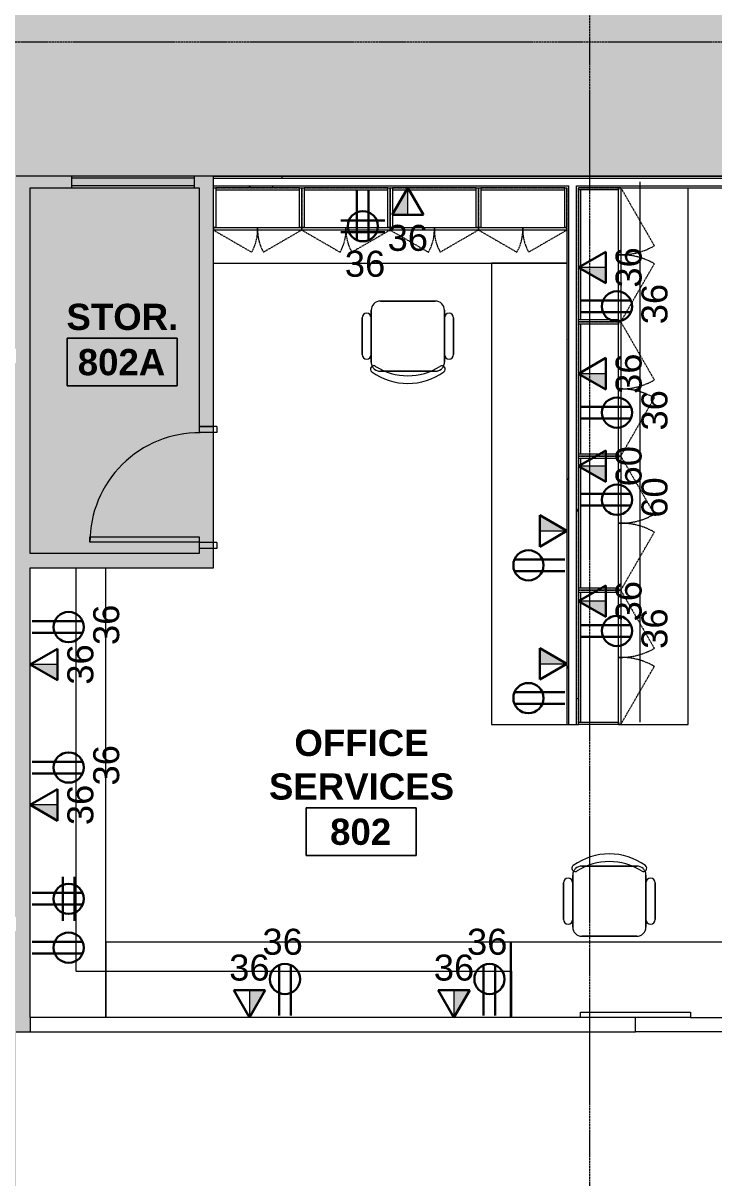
# Model space of a CAD drawing. Header units: inches. Extents: x -203 to 2070, y -968 to 768.
# Drawn here: x 769.1 to 995.4, y 22.6 to 400.8 of the extents above; entities that cross this region are included whole.
import ezdxf

# ---------------------------------------------------------------- set-up
doc = ezdxf.new("R2010")
doc.units = ezdxf.units.IN
doc.header["$MEASUREMENT"] = 0
for name, pattern in [('Dash_2_', [0.25, 0.125, -0.125]), ('Grid Line 1_2_', [0.875, 0.5, -0.125, 0.125, -0.125]), ('Hidden', [0.28125, 0.1875, -0.09375]), ('Hidden 1_8_', [0.1875, 0.125, -0.0625])]:
    doc.linetypes.add(name, pattern=pattern)
for name, color, linetype, lineweight in [('A-ANNO-NOTE', 131, 'Continuous', 13), ('A-AREA-IDEN', 2, 'Continuous', 9), ('A-DETL-GENF', 92, 'Continuous', 9), ('A-DETL-HDLN', 90, 'Hidden 1_8_', 9), ('A-DETL-THIN', 151, 'Continuous', 9), ('A-DOOR', 31, 'Continuous', 13), ('A-DOOR-FRAM', 31, 'Continuous', 20), ('A-WALL', 113, 'Continuous', 13), ('A-WALL-PATT', 111, 'Continuous', 13), ('I-FURN', 30, 'Continuous', 9), ('I-WALL', 2, 'Continuous', 13), ('Q-CASE', 31, 'Continuous', 13), ('Q-CASE-HDLN', 31, 'Dash_2_', 9), ('S-GRID', 1, 'Continuous', 9)]:
    doc.layers.add(name, color=color, linetype=linetype, lineweight=lineweight)
doc.styles.add('Swis721 Lt BT', font='swissl.ttf', dxfattribs={"height": 8.514638})
doc.styles.add('Swis721 Lt BT_B', font='', dxfattribs={"height": 8.583975})
doc.styles.get('Swis721 Lt BT_B').set_extended_font_data('Swis721 Lt BT', bold=True)
pattern_1 = [(0, (0, 0), (30.72, 7.68), [1.267, -21.773, 1.267, -21.773, -122.88]), (0, (0, 0), (30.72, 7.68), [-46.08, 1.267, -44.813, 1.267, -21.773, -53.76]), (0, (0, 0), (30.72, 7.68), [-115.2, 1.267, -14.093, 1.267, -37.133]), (120, (11.52, 3.84), (-22.011075, 22.7643), [1.267, -21.773, 1.267, -21.773, -122.88]), (120, (11.52, 3.84), (-22.011075, 22.7643), [-46.08, 1.267, -44.813, 1.267, -21.773, -53.76]), (120, (11.52, 3.84), (-22.011075, 22.7643), [-115.2, 1.267, -14.093, 1.267, -37.133]), (240, (15.36, 19.2), (-8.708925, -30.4443), [1.267, -21.773, 1.267, -21.773, -122.88]), (240, (15.36, 19.2), (-8.708925, -30.4443), [-46.08, 1.267, -44.813, 1.267, -21.773, -53.76]), (240, (15.36, 19.2), (-8.708925, -30.4443), [-115.2, 1.267, -14.093, 1.267, -37.133])]

# ---------------------------------------------------------------- blocks, each defined once
blk = doc.blocks.new('F-Chairs - Workstation-4937970-LEVEL 8 - POWER _ SIGNAL')
at = {"layer": 'I-FURN'}
for p, q in [((-9, 27), (9, 27)), ((9, 27), (-9, 27)), ((-9, 27), (9, 27)), ((-12, 7), (-12, 24)), ((-12, 24), (-12, 21.5)), ((-12, 21.5), (-12, 24)), ((12, 24), (12, 7)), ((12, 21.5), (12, 24)), ((12, 24), (12, 21.5)), ((-15, 9.5), (-15, 21.5)), ((-15, 21.5), (-15, 9.5)), ((-15, 9.5), (-15, 21.5)), ((-12, 9.5), (-12, 21.5)), ((-12, 21.5), (-12, 9.5)), ((-12, 21.5), (-12, 9.5)), ((-12, 9.5), (-12, 21.5)), ((12, 21.5), (12, 9.5)), ((12, 9.5), (12, 21.5)), ((12, 9.5), (12, 21.5)), ((12, 21.5), (12, 9.5)), ((15, 21.5), (15, 9.5)), ((15, 9.5), (15, 21.5)), ((15, 21.5), (15, 9.5)), ((-12, 9.5), (-12, 7)), ((-12, 7), (-12, 9.5)), ((12, 7), (12, 9.5)), ((12, 9.5), (12, 7)), ((-9, 4), (-7.33, 4)), ((-7.33, 4), (-9, 4)), ((7.44, 4), (-7.44, 4)), ((-7.33, 4), (7.33, 4)), ((7.33, 4), (-7.33, 4)), ((7.33, 4), (9, 4)), ((9, 4), (7.33, 4))]:
    blk.add_line(p, q, dxfattribs=at)
for centre, radius, start, end in [((-9, 24), 3, 90, 180), ((-9, 24), 3, 90, 180), ((-9, 24), 3, 90, 180), ((9, 24), 3, 360, 90), ((9, 24), 3, 360, 90), ((9, 24), 3, 0, 90), ((-13.5, 21.5), 1.5, 360, 180), ((-13.5, 21.5), 1.5, 360, 180), ((-13.5, 21.5), 1.5, 0, 180), ((13.5, 21.5), 1.5, 360, 180), ((13.5, 21.5), 1.5, 360, 180), ((13.5, 21.5), 1.5, 0, 180), ((-13.5, 9.5), 1.5, 180, 360), ((-13.5, 9.5), 1.5, 180, 360), ((-13.5, 9.5), 1.5, 180, 0), ((13.5, 9.5), 1.5, 180, 360), ((13.5, 9.5), 1.5, 180, 360), ((13.5, 9.5), 1.5, 180, 0), ((-11.17, 4.73), 1.08, 53.8255, 233.8255), ((-11.17, 4.73), 1.08, 53.8255, 233.8255), ((-11.17, 4.73), 1.08, 53.8255, 233.8255), ((-9, 7), 3, 180, 206.2836), ((-9, 7), 3, 180, 206.3953), ((-9, 7), 3, 180, 206.3953), ((0, 20), 20, 233.8255, 306.1745), ((0, 20), 20, 233.8255, 306.1745), ((0, 20), 20, 233.8255, 306.1745), ((-9, 7), 3, 206.3953, 225), ((-9, 7), 3, 206.3953, 225), ((-9, 7), 3, 225.9978, 270), ((-9, 7), 3, 225.9978, 255), ((0, 22.18), 19.64, 237.5758, 302.4242), ((0, 22.18), 19.64, 237.5758, 302.4242), ((0, 22.18), 19.64, 237.5758, 302.4242), ((-9, 7), 3, 255, 270), ((9, 7), 3, 270, 314.0022), ((9, 7), 3, 270, 285), ((9, 7), 3, 285, 314.0022), ((11.17, 4.73), 1.08, 306.1745, 126.1745), ((11.17, 4.73), 1.08, 306.1745, 126.1745), ((11.17, 4.73), 1.08, 306.1745, 126.1745), ((9, 7), 3, 315, 333.6047), ((9, 7), 3, 315, 333.6047), ((9, 7), 3, 333.7164, 360), ((9, 7), 3, 333.6047, 0), ((9, 7), 3, 333.6047, 0)]:
    blk.add_arc(centre, radius, start, end, dxfattribs=at)
blk = doc.blocks.new('Single Flush - SOLIDFLUSH_ALUM_No Lites-5618896-LEVEL 8 - POWER _ SIGNAL')
at = {"layer": 'A-DOOR', "lineweight": 20}
for p, q in [((16.15625, -2.3125), (17.90625, -2.3125)), ((16.15625, -38.125), (16.15625, -2.3125)), ((17.90625, -2.3125), (17.90625, -38.125)), ((17.90625, -38.125), (16.15625, -38.125))]:
    blk.add_line(p, q, dxfattribs=at)
at = {"layer": 'A-DOOR', "lineweight": 9}
blk.add_arc((17.90625, -2.3125), 35.8125, 179.5, 270, dxfattribs=at)
at = {"layer": 'A-DOOR-FRAM'}
for p, q in [((-20, 3.4375), (-20, -2.3125)), ((-20, 3.4375), (-18, 3.4375)), ((-18, 3.4375), (-18, -2.3125)), ((18.000004, 3.4375), (18.000004, -2.3125)), ((18.000004, 3.4375), (20.000004, 3.4375)), ((20.000004, 3.4375), (20.000004, -2.3125)), ((-20, -2.3125), (-18, -2.3125)), ((18.000004, -2.3125), (20.000004, -2.3125))]:
    blk.add_line(p, q, dxfattribs=at)
blk = doc.blocks.new('F-Chairs - Workstation-V36-LEVEL 8 - POWER _ SIGNAL')
at = {"layer": 'I-FURN'}
for p, q in [((-12, -7), (-12, -24)), ((-12, -7), (-12, -9.5)), ((-12, -9.5), (-12, -7)), ((-7.33, -4), (-9, -4)), ((-9, -4), (-7.33, -4)), ((7.44, -4), (-7.44, -4)), ((7.33, -4), (-7.33, -4)), ((-7.33, -4), (7.33, -4)), ((9, -4), (7.33, -4)), ((7.33, -4), (9, -4)), ((12, -24), (12, -7)), ((12, -9.5), (12, -7)), ((12, -7), (12, -9.5)), ((-15, -9.5), (-15, -21.5)), ((-15, -9.5), (-15, -21.5)), ((-15, -21.5), (-15, -9.5)), ((-12, -21.5), (-12, -9.5)), ((-12, -9.5), (-12, -21.5)), ((-12, -9.5), (-12, -21.5)), ((-12, -21.5), (-12, -9.5)), ((12, -9.5), (12, -21.5)), ((12, -21.5), (12, -9.5)), ((12, -21.5), (12, -9.5)), ((12, -9.5), (12, -21.5)), ((15, -21.5), (15, -9.5)), ((15, -21.5), (15, -9.5)), ((15, -9.5), (15, -21.5)), ((-12, -21.5), (-12, -24)), ((-12, -24), (-12, -21.5)), ((12, -24), (12, -21.5)), ((12, -21.5), (12, -24)), ((-9, -27), (9, -27)), ((-9, -27), (9, -27)), ((9, -27), (-9, -27))]:
    blk.add_line(p, q, dxfattribs=at)
for centre, radius, start, end in [((0, -20), 20, 53.8255, 126.1745), ((0, -20), 20, 53.8255, 126.1745), ((0, -20), 20, 53.8255, 126.1745), ((0, -22.18), 19.64, 57.5758, 122.4242), ((0, -22.18), 19.64, 57.5758, 122.4242), ((0, -22.18), 19.64, 57.5758, 122.4242), ((-11.17, -4.73), 1.08, 126.1745, 306.1745), ((-11.17, -4.73), 1.08, 126.1745, 306.1745), ((-11.17, -4.73), 1.08, 126.1745, 306.1745), ((-9, -7), 3, 153.7164, 180), ((-9, -7), 3, 153.6047, 180), ((-9, -7), 3, 153.6047, 180), ((-9, -7), 3, 135, 153.6047), ((-9, -7), 3, 135, 153.6047), ((-9, -7), 3, 90, 134.0022), ((-9, -7), 3, 90, 134.0022), ((9, -7), 3, 45.9978, 90), ((9, -7), 3, 45.9978, 90), ((11.17, -4.73), 1.08, 233.8255, 53.8255), ((11.17, -4.73), 1.08, 233.8255, 53.8255), ((11.17, -4.73), 1.08, 233.8255, 53.8255), ((9, -7), 3, 26.3953, 45), ((9, -7), 3, 26.3953, 45), ((9, -7), 3, 0, 26.2836), ((9, -7), 3, 360, 26.3953), ((9, -7), 3, 360, 26.3953), ((-13.5, -9.5), 1.5, 0, 180), ((-13.5, -9.5), 1.5, 360, 180), ((-13.5, -9.5), 1.5, 0, 180), ((13.5, -9.5), 1.5, 0, 180), ((13.5, -9.5), 1.5, 360, 180), ((13.5, -9.5), 1.5, 0, 180), ((-13.5, -21.5), 1.5, 180, 0), ((-13.5, -21.5), 1.5, 180, 360), ((-13.5, -21.5), 1.5, 180, 0), ((13.5, -21.5), 1.5, 180, 0), ((13.5, -21.5), 1.5, 180, 360), ((13.5, -21.5), 1.5, 180, 0), ((-9, -24), 3, 180, 270), ((-9, -24), 3, 180, 270), ((-9, -24), 3, 180, 270), ((9, -24), 3, 270, 0), ((9, -24), 3, 270, 360), ((9, -24), 3, 270, 0)]:
    blk.add_arc(centre, radius, start, end, dxfattribs=at)
blk = doc.blocks.new('CW Benchtop_Casework - 30_h x24_75_d-5517126-LEVEL 8 - POWER _ SIGNAL')
at = {"layer": 'Q-CASE', "lineweight": 9}
for p, q in [((151.07, 24.75), (0, 24.75)), ((0, 24.75), (0, 0)), ((151.07, 0), (151.07, 24.75))]:
    blk.add_line(p, q, dxfattribs=at)
blk = doc.blocks.new('CW Benchtop - 35_75_d x1_25_ x30_h-5262338-LEVEL 8 - POWER _ SIGNAL')
at = {"layer": 'Q-CASE', "lineweight": 9}
blk.add_line((0, -24.75), (115.81, -24.75), dxfattribs=at)
blk.add_line((0, -24.75), (115.81, -24.75), dxfattribs=at)
blk = doc.blocks.new('CW Benchtop - 36_d x1_25_ x30_h-5263238-LEVEL 8 - POWER _ SIGNAL')
at = {"layer": 'Q-CASE', "lineweight": 9}
for p, q in [((0, -13.875), (0, -36)), ((0, -13.875), (0, -36)), ((0, -36), (175.8125, -36)), ((0, -36), (175.8125, -36))]:
    blk.add_line(p, q, dxfattribs=at)
blk = doc.blocks.new('CW Cupbd Ohead - 23_5_h x 13 7_8_d - 2 Doors - 1 Shelf-5568661-LEVEL 8 - POWER _ SIGNAL')
at = {"layer": 'Q-CASE', "lineweight": 9}
for p, q in [((2, -2.36), (2.75, -2.36)), ((2, -15.45), (2, -2.36)), ((2.75, -2.36), (2.75, -15.45)), ((45.2, -2.36), (2.75, -2.36)), ((2.75, -3.11), (45.2, -3.11)), ((45.2, -2.36), (45.95, -2.36)), ((45.2, -15.45), (45.2, -2.36)), ((45.95, -15.45), (45.95, -2.36)), ((2, -15.45), (23.97, -15.45)), ((2, -15.45), (2, -16.24)), ((2.75, -15.45), (2, -15.45)), ((23.97, -16.24), (2, -16.24)), ((23.97, -16.24), (23.97, -15.45)), ((23.97, -15.45), (45.95, -15.45)), ((23.97, -15.45), (23.97, -16.24)), ((45.95, -16.24), (23.97, -16.24)), ((45.95, -15.45), (45.2, -15.45)), ((45.95, -16.24), (45.95, -15.45))]:
    blk.add_line(p, q, dxfattribs=at)
at = {"layer": 'Q-CASE', "linetype": 'Hidden', "lineweight": 9}
for p, q in [((2, -16.24), (21.03, -27.23)), ((45.95, -16.24), (26.92, -27.23))]:
    blk.add_line(p, q, dxfattribs=at)
for centre, start, end in [((2, -16.24), 330, 0.5), ((45.95, -16.24), 179.5, 210)]:
    blk.add_arc(centre, 21.98, start, end, dxfattribs=at)
at = {"layer": 'Q-CASE-HDLN'}
for p, q in [((2, -16.24), (2, -2.36)), ((2, -2.36), (45.95, -2.36)), ((45.95, -2.36), (45.95, -16.24)), ((45.95, -16.24), (2, -16.24))]:
    blk.add_line(p, q, dxfattribs=at)
blk = doc.blocks.new('CW Benchtop - 35_75_d x1_5_ x36-5718560-LEVEL 8 - POWER _ SIGNAL')
at = {"layer": 'Q-CASE', "lineweight": 9}
for p, q in [((154.5, 0), (0, 0)), ((0, 0), (0, -24.75)), ((154.5, 0), (0, 0)), ((0, 0), (0, -24.75)), ((154.5, -24.75), (154.5, 0)), ((154.5, -24.75), (154.5, 0)), ((59.03, -24.75), (95.03, -24.75)), ((59.03, -24.75), (95.03, -24.75))]:
    blk.add_line(p, q, dxfattribs=at)
blk = doc.blocks.new('CW Benchtop_Casework - 30_h x24_75_d 2-5667703-LEVEL 8 - POWER _ SIGNAL')
at = {"layer": 'Q-CASE', "lineweight": 9}
for p, q in [((0, 0), (0, -24.75)), ((132.9375, -24.75), (132.9375, 0)), ((0, -24.75), (132.9375, -24.75))]:
    blk.add_line(p, q, dxfattribs=at)
blk = doc.blocks.new('CW Benchtop_Casework - 30_h x24_75_d 2-5670130-LEVEL 8 - POWER _ SIGNAL')
at = {"layer": 'Q-CASE', "lineweight": 9}
blk.add_line((147.33, 24.75), (0, 24.75), dxfattribs=at)
blk = doc.blocks.new('CW Cupbd Ohead - 23_5_h x 13 7_8_d - 2 Doors - 1 Shelf-5625443-LEVEL 8 - POWER _ SIGNAL')
at = {"layer": 'Q-CASE', "lineweight": 9}
for p, q in [((2, -2.36), (2.75, -2.36)), ((2, -15.45), (2, -2.36)), ((2.75, -2.36), (2.75, -15.45)), ((30.2, -2.36), (2.75, -2.36)), ((2.75, -3.11), (30.2, -3.11)), ((30.2, -2.36), (30.95, -2.36)), ((30.2, -15.45), (30.2, -2.36)), ((30.95, -15.45), (30.95, -2.36)), ((2, -15.45), (16.47, -15.45)), ((2, -15.45), (2, -16.24)), ((2.75, -15.45), (2, -15.45)), ((16.47, -16.24), (2, -16.24)), ((16.47, -16.24), (16.47, -15.45)), ((16.47, -15.45), (30.95, -15.45)), ((16.47, -15.45), (16.47, -16.24)), ((30.95, -16.24), (16.47, -16.24)), ((30.95, -15.45), (30.2, -15.45)), ((30.95, -16.24), (30.95, -15.45))]:
    blk.add_line(p, q, dxfattribs=at)
at = {"layer": 'Q-CASE', "linetype": 'Hidden', "lineweight": 9}
for p, q in [((2, -16.24), (14.53, -23.48)), ((30.95, -16.24), (18.41, -23.48))]:
    blk.add_line(p, q, dxfattribs=at)
for centre, start, end in [((2, -16.24), 330, 0.5), ((30.95, -16.24), 179.5, 210)]:
    blk.add_arc(centre, 14.48, start, end, dxfattribs=at)
at = {"layer": 'Q-CASE-HDLN'}
for p, q in [((2, -16.24), (2, -2.36)), ((2, -2.36), (30.95, -2.36)), ((30.95, -2.36), (30.95, -16.24)), ((30.95, -16.24), (2, -16.24))]:
    blk.add_line(p, q, dxfattribs=at)
blk = doc.blocks.new('Sliding_Barn_Style_Double_Door_14548 - _2_2_-0_ x 6_-8_-5700499-LEVEL 8 - POWER _ SIGNAL')
at = {"layer": 'A-DOOR'}
for p, q in [((-54, -2.3125), (-18, -2.3125)), ((-54, -4.0625), (-54, -2.3125)), ((-18, -2.3125), (-18, -4.0625)), ((18, -2.3125), (54, -2.3125)), ((18, -4.0625), (18, -2.3125)), ((54, -2.3125), (54, -4.0625)), ((-18, -4.0625), (-54, -4.0625)), ((54, -4.0625), (18, -4.0625))]:
    blk.add_line(p, q, dxfattribs=at)
blk = doc.blocks.new('Room Tag - Room Name and Number-3379422-LEVEL 8 - POWER _ SIGNAL')
at = {"layer": 'A-AREA-IDEN'}
for p, q in [((-0.1881, -0.1636), (-0.1881, -0.0018)), ((-0.1881, -0.0018), (0.1869, -0.0018)), ((0.1869, -0.0018), (-0.1881, -0.0018)), ((-0.1881, -0.0018), (-0.1881, -0.1636)), ((0.1869, -0.0018), (0.1869, -0.1636)), ((0.1869, -0.1636), (0.1869, -0.0018)), ((0.1869, -0.1636), (-0.1881, -0.1636)), ((-0.1881, -0.1636), (0.1869, -0.1636))]:
    blk.add_line(p, q, dxfattribs=at)

msp = doc.modelspace()

# ---------------------------------------------------------------- hatches: boundary and pattern name
at = {"layer": 'A-ANNO-NOTE', "lineweight": 9}
for points in [[(894.3, 337.99), (895.11, 337.99), (895.11, 346.92), (889.95, 337.99)], [(959.92, 315.64), (959.92, 320.79), (950.98, 320.79)], [(959.92, 280.84), (959.92, 285.99), (950.98, 285.99)], [(959.92, 250.54), (959.92, 255.69), (950.98, 255.69)], [(947.23, 234.49), (938.3, 239.65), (938.3, 234.49)], [(959.92, 206.34), (959.92, 211.49), (950.98, 211.49)], [(947.23, 190.99), (938.3, 196.15), (938.3, 190.99)], [(780.36, 185.59), (780.36, 190.75), (771.42, 190.75), (775.07, 188.64)], [(780.36, 139.59), (780.36, 144.75), (771.42, 144.75)], [(843.23, 75.11), (848.39, 84.04), (843.23, 84.04), (843.23, 77.88)], [(910.23, 75.11), (915.39, 84.04), (910.23, 84.04), (910.23, 77.88)]]:
    msp.add_hatch(color=256, dxfattribs=at).paths.add_polyline_path(points, flags=0)
at = {"layer": 'A-DETL-GENF'}
h = msp.add_hatch(color=9, dxfattribs=at)
h.paths.add_polyline_path([(131.76, -847.99), (290.74, -780.5), (227.71, -632.01), (203.3, -642.37), (194.97, -622.75), (199.23, -620.94), (205.75, -636.3), (297.88, -597.2), (299.68, -601.45), (231.97, -630.2), (295, -778.69), (401.08, -733.65), (338.06, -585.16), (336.5, -585.82), (334.7, -581.57), (419.28, -545.66), (421.09, -549.92), (342.31, -583.36), (405.34, -731.84), (515.31, -685.15), (511.69, -685.15), (511.69, -619.4), (491.89, -619.4), (491.89, -612.4), (492.01, -612.4), (492.01, -532.94), (471.73, -532.94), (471.73, -528.42), (457.91, -534.29), (456.1, -530.03), (470.83, -523.78), (471.73, -525.91), (471.73, -508.94), (495.73, -508.94), (495.73, -510.53), (555.67, -510.53), (555.67, -394.75), (560.67, -394.75), (560.67, -437.31), (560.17, -437.31), (560.17, -441.94), (560.67, -441.94), (560.67, -498.09), (620.88, -498.09), (620.88, -477.65), (625.88, -477.65), (625.88, -500.46), (758.51, -500.46), (758.46, -433.94), (754.23, -433.94), (754.23, -433.44), (758.51, -433.44), (758.51, -376.94), (697.48, -376.94), (697.48, -433.44), (721.73, -433.44), (721.73, -433.94), (693.48, -433.94), (693.48, -433.44), (696.98, -433.43), (696.98, -376.94), (661.48, -376.94), (661.48, -433.44), (660.98, -433.44), (660.98, -376.94), (625.46, -376.94), (625.46, -433.44), (624.19, -433.44), (624.19, -433.94), (625.46, -433.94), (625.46, -441.94), (600.17, -441.94), (600.17, -437.31), (620.83, -437.31), (620.83, -304.37), (601.17, -304.37), (601.17, -299.75), (634.61, -299.75), (634.61, -357.01), (665.48, -357.01), (665.48, -344.95), (665.98, -344.95), (665.98, -357.01), (696.98, -357.01), (696.98, -299.95), (699.23, -299.95), (699.23, -300.45), (697.48, -300.45), (697.48, -357.01), (733.48, -357.01), (733.48, -300.45), (731.73, -300.45), (731.73, -299.95), (757.71, -299.95), (757.71, -300.45), (733.98, -300.45), (733.98, -357.01), (793.96, -357.01), (793.96, -300.45), (790.21, -300.45), (790.21, -299.95), (793.96, -299.95), (793.96, -230.99), (634.98, -230.99), (634.98, -254.99), (560.67, -254.98), (560.67, -299.75), (561.17, -299.75), (561.17, -304.37), (560.67, -304.37), (560.67, -346.75), (555.67, -346.75), (555.67, -249.98), (564.59, -249.98), (564.59, -200.84), (575.84, -200.84), (575.84, -243.74), (630.36, -243.74), (630.36, -224.99), (674.86, -224.99), (674.86, -160.84), (555.74, -160.84), (555.74, 0.66), (596.73, 0.66), (596.73, -16.34), (638.73, -16.34), (638.73, 0.66), (700.73, 0.66), (700.73, -16.34), (742.73, -16.34), (742.73, 0.66), (766.8, 0.66), (766.8, 103.43), (726.05, 103.43), (726.05, 294.15), (766.8, 294.15), (766.8, 350.67), (785.11, 350.67), (785.11, 346.92), (771.42, 346.92), (771.42, 227.06), (826.8, 227.06), (826.8, 228.74), (831.42, 228.74), (831.42, 268.74), (826.8, 268.74), (826.8, 346.92), (825.11, 346.92), (825.11, 350.67), (1166.99, 350.67), (1166.99, 227.06), (1492.42, 227.06), (1492.42, 350.67), (1553.42, 350.67), (1553.42, 351.59), (1718.67, 351.59), (1718.67, 360.59), (1723.3, 360.59), (1723.3, 351.59), (1910.23, 351.59), (1910.23, 580.43), (-120.35, 580.43), (-120.35, 406.96), (48.71, 406.96), (48.71, 428.91), (66.73, 428.91), (66.73, 424.29), (53.33, 424.29), (53.33, 330.65), (48.71, 330.65), (48.71, 402.34), (-120.35, 402.34), (-120.35, 286.96), (48.71, 286.96), (48.71, 290.65), (53.33, 290.65), (53.33, 280.65), (48.71, 280.65), (48.71, 282.34), (-120.35, 282.34), (-120.35, 166.96), (48.71, 166.96), (48.71, 240.65), (53.33, 240.65), (53.33, 160.65), (48.71, 160.65), (48.71, 162.34), (-120.35, 162.34), (-120.35, 0.55), (-80.76, 0.55), (-80.76, -14.04), (48.71, -14.04), (48.71, 120.65), (53.33, 120.65), (53.33, -25.35), (48.71, -25.35), (48.71, -18.66), (-80.76, -18.66), (-80.76, -30.95), (-120.35, -30.95), (-120.35, -193.04), (48.71, -193.04), (48.71, -65.35), (53.33, -65.35), (53.33, -220.93), (67.88, -255.19), (63.62, -257), (48.71, -221.87), (48.71, -197.66), (-120.35, -197.66), (-120.35, -254.17), (-74.95, -361.1), (79.91, -295.37), (79.25, -293.82), (83.5, -292.01), (138.94, -422.62), (134.69, -424.43), (81.71, -299.63), (-73.15, -365.36), (42.29, -637.25), (197.13, -571.52), (169.07, -505.43), (173.33, -503.62), (203.19, -573.97), (182.94, -582.57), (183.6, -584.12), (179.34, -585.93), (178.68, -584.37), (44.1, -641.5), (118.32, -816.32)], flags=0)
h.paths.add_polyline_path([(225.76, -805.76), (216.38, -783.67), (238.47, -774.29), (247.85, -796.38), (227.71, -804.93)], flags=0)
h.paths.add_polyline_path([(446.67, -711.97), (437.29, -689.88), (459.38, -680.5), (468.76, -702.59), (455.33, -708.29)], flags=0)
h.paths.add_polyline_path([(516.31, -684.73), (893.34, -524.65), (963.74, -524.65), (963.74, -523.31), (943.94, -523.31), (943.94, -499.31), (963.74, -499.31), (963.74, -496.94), (968.74, -496.94), (968.74, -456.94), (963.74, -456.94), (963.74, -457.44), (946.48, -457.44), (946.48, -308.86), (799.96, -308.86), (799.96, -363.01), (764.51, -363.01), (764.51, -516.53), (744.73, -516.53), (744.73, -518.83), (942.73, -518.83), (942.73, -523.83), (744.73, -523.83), (744.73, -532.94), (725.26, -532.94), (725.26, -561.42), (744.73, -561.42), (744.73, -585.42), (725.26, -585.42), (725.26, -591.53), (659.62, -619.4), (590.81, -619.4), (590.81, -647.06), (516.73, -647.06), (516.73, -643.56), (587.31, -643.56), (587.31, -619.4), (516.31, -619.4), (516.31, -647.06)], flags=0)
h.paths.add_polyline_path([(641.71, -612.4), (658.19, -612.4), (718.26, -586.9), (718.26, -516.53), (499.01, -516.53), (499.01, -612.4), (590.81, -612.4)], flags=0)
h.paths.add_polyline_path([(266.06, -553.39), (246.27, -506.73), (353.03, -461.4), (225.02, -159.89), (118.32, -205.4), (108.25, -181.68), (108.25, 5.05), (112.87, 5.05), (112.87, -31.04), (203.26, -31.04), (203.26, 5.05), (260.18, 5.05), (261.13, 4.11), (257.73, 4.11), (257.73, 0.96), (258.26, 0.43), (250.87, 0.43), (250.87, -35.66), (237.05, -35.66), (237.05, -149.24), (363.42, -149.24), (363.42, -0.52), (297.73, -0.52), (297.73, 4.11), (495.73, 4.11), (495.73, -81.52), (491.11, -81.52), (491.11, -0.52), (368.05, -0.52), (368.05, -149.24), (491.11, -149.24), (491.11, -121.52), (495.73, -121.52), (495.73, -271.65), (491.11, -271.65), (491.11, -229.94), (467.11, -229.94), (467.11, -196.21), (491.11, -196.21), (491.11, -153.87), (237.05, -153.87), (237.05, -179.26), (294.82, -315.34), (491.11, -315.34), (491.11, -311.65), (495.73, -311.65), (495.73, -455.18), (418.47, -487.97), (416.67, -483.71), (491.11, -452.12), (491.11, -319.96), (296.78, -319.96), (374, -501.83), (379.85, -499.34), (381.65, -503.6), (372.58, -507.45), (361.98, -482.48), (304.78, -506.77), (315.23, -531.4), (266.31, -553.28)], flags=0)
h.paths.add_polyline_path([(266.31, -548.22), (309.2, -529.03), (293.38, -491.75), (250.13, -510.11), (250.18, -510.21), (271.83, -501.02), (281.21, -523.11), (259.56, -532.3), (266.06, -547.64)], flags=0)
h.paths.add_polyline_path([(3.31, -538.98), (3.31, -538.98), (-6.07, -516.89), (16.02, -507.51), (25.4, -529.6), (5.12, -538.21)], flags=0)
h.paths.add_polyline_path([(27.39, -520.28), (25.5, -516.06), (150.98, -462.8), (150.32, -461.25), (154.57, -459.44), (157.7, -466.8), (153.44, -468.61), (152.78, -467.06), (30.58, -518.93)], flags=0)
h.paths.add_polyline_path([(620.88, -510.53), (720.73, -510.53), (720.73, -508.94), (744.73, -508.94), (744.73, -510.53), (758.51, -510.53), (758.51, -505.09), (560.67, -505.09), (560.67, -510.53), (584.66, -510.53)], flags=0)
h.paths.add_polyline_path([(302.97, -502.51), (360.17, -478.23), (354.84, -465.66), (297.64, -489.95), (302.68, -501.83)], flags=0)
h.paths.add_polyline_path([(963.74, -452.44), (963.74, -308.86), (951.48, -308.86), (951.48, -452.44)], flags=0)
h.paths.add_polyline_path([(656.69, -433.94), (656.69, -433.44), (660.98, -433.44), (660.98, -433.94)], flags=0)
h.paths.add_polyline_path([(661.48, -370.94), (758.51, -370.94), (758.51, -363.01), (625.46, -363.01), (625.46, -370.94), (660.98, -370.94)], flags=0)
h.paths.add_polyline_path([(625.46, -357.01), (631.11, -357.01), (631.11, -304.37), (625.46, -304.37), (625.46, -305.46)], flags=0)
h.paths.add_polyline_path([(968.74, -347.36), (968.74, -342.74), (967.22, -342.74), (967.22, -347.36), (967.7, -347.36)], flags=0)
h.paths.add_polyline_path([(800.58, -303.86), (963.74, -303.86), (963.74, -267.34), (968.74, -267.34), (968.74, -227.34), (965.73, -227.33), (965.73, -224.72), (769.74, -224.72), (769.74, -224.99), (799.96, -224.99), (799.96, -303.86)], flags=0)
h.paths.add_polyline_path([(739.48, -224.99), (766.24, -224.99), (766.24, -205.94), (679.48, -205.94), (679.48, -224.99)], flags=0)
h.paths.add_polyline_path([(968.13, -222.33), (968.13, -204.94), (965.44, -204.94), (965.44, -199.94), (988.73, -199.94), (988.73, -161.74), (993.73, -161.74), (993.73, -121.74), (988.73, -121.74), (988.73, -121.34), (980.11, -121.34), (980.11, -122.59), (769.74, -122.59), (769.74, -217.72), (965.73, -217.72), (965.73, -222.33)], flags=0)
h.paths.add_polyline_path([(491.11, -201.31), (491.11, -200.83), (471.73, -200.83), (471.73, -201.31), (488.71, -201.31)], flags=0)
h.paths.add_polyline_path([(680.61, -201.31), (766.24, -201.31), (766.24, -119.34), (679.48, -119.34), (679.48, -201.31)], flags=0)
h.paths.add_polyline_path([(412.52, -195.51), (412.52, -195.51), (412.33, -195.46)], flags=0)
h.paths.add_polyline_path([(383.52, -195.51), (383.52, -195.51), (383.33, -195.46)], flags=0)
h.paths.add_polyline_path([(232.42, -168.37), (232.42, -156.73), (228.24, -158.51), (228.99, -160.28)], flags=0)
h.paths.add_polyline_path([(668.23, -146.84), (668.23, -111.34), (771.73, -111.34), (771.73, -24.34), (569.74, -24.34), (569.74, -146.84), (584.66, -146.84)], flags=0)
h.paths.add_polyline_path([(866.11, -111.34), (979.73, -111.34), (979.73, -24.34), (776.36, -24.34), (776.36, -111.34), (793.78, -111.34)], flags=0)
h.paths.add_polyline_path([(246.25, -31.04), (246.25, -29.34), (237.05, -29.34), (237.05, -31.04)], flags=0)
h.paths.add_polyline_path([(207.88, -31.04), (232.42, -31.04), (232.38, -29.34), (220.73, -29.34), (220.73, -1.34), (246.25, -1.34), (246.25, 0.43), (207.88, 0.43), (207.88, -29.34)], flags=0)
h.paths.add_polyline_path([(-93.75, -27.45), (-84.26, -27.45), (-84.26, -27.34), (-117.75, -27.34), (-117.75, -2.95), (-120.35, -2.95), (-120.35, -27.45), (-117.75, -27.45)], flags=0)
h.paths.add_polyline_path([(928.61, -16.34), (950.73, -16.34), (950.73, 0.66), (908.73, 0.66), (908.73, -16.34)], flags=0)
h.paths.add_polyline_path([(846.73, -16.34), (846.73, 0.66), (804.73, 0.66), (804.73, -16.34)], flags=0)
h.paths.add_polyline_path([(1231.17, 70.92), (1235.73, 70.92), (1235.73, 94.86), (1227.42, 94.86), (1227.42, 99.48), (1235.73, 99.48), (1235.73, 100.11), (1329.42, 100.11), (1329.42, 222.43), (1167.42, 222.43), (1167.42, 70.92), (1230.55, 70.92)], flags=0)
h.paths.add_polyline_path([(1471.36, 70.92), (1473.05, 70.92), (1473.05, 222.43), (1334.05, 222.4), (1334.05, 100.11), (1413.73, 100.11), (1413.73, 70.92), (1455.54, 70.92)], flags=0)
h.paths.add_polyline_path([(584.66, 72.48), (430.42, 72.48), (430.42, 109.37), (435.05, 109.37), (435.05, 77.11), (557.42, 77.11), (557.42, 182.43), (528.42, 182.43), (528.42, 187.24), (533.05, 187.24), (533.05, 187.06), (557.42, 187.06), (557.42, 226.43), (533.05, 226.43), (533.05, 226.24), (528.42, 226.24), (528.42, 226.43), (396.05, 226.43), (396.05, 151.06), (436.94, 151.06), (436.94, 146.43), (354.94, 146.43), (354.94, 151.06), (378.94, 151.06), (378.94, 226.43), (229.67, 226.43), (229.67, 187.33), (265.36, 187.33), (265.36, 182.71), (229.67, 182.71), (229.67, 77.11), (354.94, 77.11), (354.94, 109.37), (359.57, 109.37), (359.57, 72.48), (108.25, 72.48), (108.25, 129.02), (112.87, 129.02), (112.87, 77.11), (225.04, 77.11), (225.04, 176.71), (112.87, 176.71), (112.87, 169.02), (108.25, 169.02), (108.25, 181.33), (225.04, 181.33), (225.04, 348.74), (107.25, 348.74), (107.25, 353.37), (229.67, 353.37), (229.67, 231.06), (557.42, 231.06), (557.42, 353.37), (589.73, 353.37), (589.73, 348.74), (562.05, 348.74), (562.05, 231.06), (589.73, 231.06), (589.73, 226.43), (562.05, 226.43), (562.05, 77.11), (590.73, 77.11), (590.73, 72.48), (586.42, 72.48)], flags=0)
h.paths.add_polyline_path([(648.8, 103.43), (648.8, 294.15), (667.05, 294.15), (667.05, 103.43), (653.42, 103.43)], flags=0)
h.paths.add_polyline_path([(653.42, 108.06), (662.42, 108.06), (662.42, 289.52), (653.42, 289.52), (653.42, 117.06)], flags=0)
h.paths.add_polyline_path([(739.48, 108.06), (766.8, 108.06), (766.8, 289.52), (730.67, 289.52), (730.67, 108.06)], flags=0)
h.paths.add_polyline_path([(530.91, 141.42), (530.9, 141.42), (530.12, 141.42)], flags=0)
h.paths.add_polyline_path([(531.59, 141.5), (531.59, 141.5), (531.59, 142.64)], flags=0)
h.paths.add_polyline_path([(531.59, 142.68), (531.59, 142.68), (531.75, 142.68)], flags=0)
h.paths.add_polyline_path([(531.59, 143.95), (531.59, 143.95), (531.31, 143.95)], flags=0)
h.paths.add_polyline_path([(531.59, 144.03), (531.59, 144.03), (531.59, 145.17)], flags=0)
h.paths.add_polyline_path([(553.43, 145.86), (553.43, 145.86), (553.43, 145.9)], flags=0)
h.paths.add_polyline_path([(553.43, 145.8), (553.43, 145.8), (553.43, 145.86)], flags=0)
h.paths.add_polyline_path([(553.43, 145.66), (553.43, 145.66), (553.43, 145.66)], flags=0)
h.paths.add_polyline_path([(539.36, 145.81), (539.36, 145.81), (539.36, 145.86)], flags=0)
h.paths.add_polyline_path([(551.48, 147.54), (551.48, 147.54), (551.48, 147.78)], flags=0)
h.paths.add_polyline_path([(539.36, 148.42), (539.36, 148.42), (539.36, 148.47)], flags=0)
h.paths.add_polyline_path([(383.57, 151.06), (391.42, 151.06), (391.42, 226.43), (383.57, 226.43), (383.57, 188.64)], flags=0)
h.paths.add_polyline_path([(539.36, 151.58), (539.36, 151.58), (541.12, 151.58)], flags=0)
h.paths.add_polyline_path([(1723.3, 400.59), (1718.67, 400.59), (1718.67, 419.29), (1716.73, 419.29), (1716.73, 423.91), (1718.67, 423.91), (1718.67, 580.15), (1723.3, 580.15), (1723.3, 419.29)], flags=0)
h.paths.add_polyline_path([(1617.05, 409.29), (1609.73, 409.29), (1609.73, 413.91), (1612.42, 413.91), (1612.42, 580.15), (1617.05, 580.15), (1617.05, 413.91), (1663.42, 413.91), (1663.42, 423.91), (1676.73, 423.91), (1676.73, 419.29), (1668.05, 419.29), (1668.05, 409.29), (1659.44, 409.29)], flags=0)
h.paths.add_polyline_path([(1569.73, 409.29), (1422.73, 409.29), (1422.73, 413.91), (1492.42, 413.91), (1492.42, 580.15), (1497.05, 580.15), (1497.05, 413.91), (1569.73, 413.91)], flags=0)
h.paths.add_polyline_path([(1358.77, 409.29), (1301.73, 409.29), (1301.73, 413.91), (1372.42, 413.91), (1372.42, 580.15), (1377.05, 580.15), (1377.05, 413.91), (1382.73, 413.91), (1382.73, 409.29), (1372.42, 409.29)], flags=0)
h.paths.add_polyline_path([(1252.6, 409.29), (1249.73, 409.29), (1249.73, 413.91), (1252.42, 413.91), (1252.42, 548.65), (1257.05, 548.65), (1257.05, 413.91), (1261.73, 413.91), (1261.73, 409.29), (1257.05, 409.29)], flags=0)
h.paths.add_polyline_path([(1132.42, 409.29), (1006.11, 409.29), (1006.11, 413.91), (1132.42, 413.91), (1132.42, 580.15), (1137.05, 580.15), (1137.05, 413.91), (1209.73, 413.91), (1209.73, 409.29), (1137.05, 409.29)], flags=0)
h.paths.add_polyline_path([(830.8, 409.29), (826.11, 409.29), (826.11, 413.91), (830.8, 413.91), (830.8, 580.15), (835.42, 580.15), (835.42, 413.91), (909.11, 413.91), (909.11, 409.29), (831.42, 409.29)], flags=0)
h.paths.add_polyline_path([(966.11, 409.29), (949.11, 409.29), (949.11, 413.91), (956.8, 413.91), (956.8, 548.65), (961.42, 548.65), (961.42, 413.91), (966.11, 413.91), (966.11, 410.17)], flags=0)
h.paths.add_polyline_path([(589.73, 409.29), (521.73, 409.29), (521.73, 413.91), (652.42, 413.91), (652.42, 580.15), (657.05, 580.15), (657.05, 413.91), (786.11, 413.91), (786.11, 409.29), (652.42, 409.29)], flags=0)
h.paths.add_polyline_path([(477.05, 409.29), (465.73, 409.29), (465.73, 413.91), (472.42, 413.91), (472.42, 580.15), (477.05, 580.15), (477.05, 413.91), (481.73, 413.91), (481.73, 409.29)], flags=0)
h.paths.add_polyline_path([(352.42, 409.29), (279.73, 409.29), (279.73, 413.91), (352.42, 413.91), (352.42, 580.15), (357.05, 580.15), (357.05, 413.91), (425.73, 413.91), (425.73, 409.29), (352.43, 409.29)], flags=0)
h.paths.add_polyline_path([(239.73, 409.29), (225.73, 409.29), (225.73, 413.91), (232.42, 413.91), (232.42, 550.9), (237.05, 550.9), (237.05, 413.91), (239.73, 413.91)], flags=0)
h.paths.add_polyline_path([(117.05, 409.29), (112.42, 409.29), (112.42, 424.29), (106.73, 424.29), (106.73, 428.91), (112.42, 428.91), (112.42, 580.15), (117.05, 580.15), (117.05, 413.91), (185.73, 413.91), (185.73, 409.29)], flags=0)
h.paths.add_polyline_path([(222.73, 497.61), (222.73, 577.15), (246.73, 577.15), (246.73, 553.15), (222.73, 553.15)], flags=0)
h.paths.add_polyline_path([(1566.73, 553.15), (1542.73, 553.15), (1542.73, 577.15), (1566.73, 577.15)], flags=0)
h.paths.add_polyline_path([(1257.05, 553.15), (1242.73, 553.15), (1242.73, 577.15), (1266.73, 577.15), (1266.73, 553.15)], flags=0)
h.paths.add_polyline_path([(942.73, 553.15), (942.73, 577.15), (966.73, 577.15), (966.73, 553.15), (956.8, 553.15)], flags=0)
h.paths.add_polyline_path([(596.73, 553.15), (596.73, 577.15), (620.73, 577.15), (620.73, 553.15)], flags=0)
h.paths.add_polyline_path([(-39.27, 553.15), (-39.27, 577.15), (-15.27, 577.15), (-15.27, 553.15)], flags=0)
at = {"layer": 'A-WALL-PATT', "lineweight": 9}
for points in [[(766.8, 70.48), (771.42, 70.48), (771.42, 350.67), (766.8, 350.67), (766.8, 72.79)], [(826.8, 222.43), (826.8, 227.06), (771.42, 227.06), (771.42, 222.43), (816.89, 222.43)]]:
    msp.add_hatch(color=7, dxfattribs=at).paths.add_polyline_path(points, flags=0)
h = msp.add_hatch(color=7, dxfattribs=at)
h.paths.add_polyline_path([(771.42, 346.92), (785.11, 346.92), (785.11, 350.67), (771.42, 350.67)], flags=0)
h.paths.add_polyline_path([(826.8, 346.92), (826.8, 350.67), (825.11, 350.67), (825.11, 346.92)], flags=0)
h = msp.add_hatch(color=7, dxfattribs=at)
h.paths.add_polyline_path([(826.8, 222.43), (831.42, 222.43), (831.42, 228.74), (826.8, 228.74), (826.8, 227.06)], flags=0)
h.paths.add_polyline_path([(831.42, 268.74), (831.42, 350.67), (826.8, 350.67), (826.8, 268.74)], flags=0)
h = msp.add_hatch(dxfattribs=at)
h.set_pattern_fill('FP_1', color=256, style=0, pattern_type=2)
h.set_pattern_definition(pattern_1)
h.paths.add_polyline_path([(1165.24, 350.04), (1165.92, 350.04), (1165.92, 350.67), (831.42, 350.67), (831.42, 350.04), (1163.42, 350.04)], flags=0)
h = msp.add_hatch(dxfattribs=at)
h.set_pattern_fill('FP_1', color=256, style=0, pattern_type=2)
h.set_pattern_definition(pattern_1)
h.paths.add_polyline_path([(964.07, 346.92), (1162.8, 346.92), (1162.8, 347.54), (950.36, 347.54), (950.36, 346.92), (950.98, 346.92)], flags=0)
h.paths.add_polyline_path([(946.48, 346.92), (947.86, 346.92), (947.86, 347.54), (831.42, 347.54), (831.42, 346.92), (933.01, 346.92)], flags=0)
h = msp.add_hatch(dxfattribs=at)
h.set_pattern_fill('FP_1', color=256, style=0, pattern_type=2)
h.set_pattern_definition(pattern_1)
h.paths.add_polyline_path([(947.86, 171.11), (947.86, 346.92), (947.23, 346.92), (947.23, 171.11)], flags=0)
h = msp.add_hatch(dxfattribs=at)
h.set_pattern_fill('FP_1', color=256, style=0, pattern_type=2)
h.set_pattern_definition(pattern_1)
h.paths.add_polyline_path([(950.98, 171.11), (950.98, 346.92), (950.36, 346.92), (950.36, 171.11)], flags=0)

# ---------------------------------------------------------------- linework, layer by layer
at = {"layer": 'A-ANNO-NOTE', "lineweight": 30}
for p, q in [((878.45, 346.26), (878.45, 329.74)), ((882.28, 346.26), (882.28, 329.74)), ((895.11, 346.92), (889.95, 337.99)), ((895.11, 346.92), (900.27, 337.99)), ((900.27, 337.99), (889.95, 337.99)), ((887.54, 336.22), (873.19, 336.22)), ((887.54, 332.39), (873.19, 332.39)), ((950.98, 320.79), (959.92, 325.95)), ((959.92, 325.95), (959.92, 315.64)), ((950.98, 320.79), (959.92, 315.64)), ((951.64, 309.97), (968.16, 309.97)), ((951.64, 306.13), (968.16, 306.13)), ((950.98, 285.99), (959.92, 291.15)), ((959.92, 291.15), (959.92, 280.84)), ((950.98, 285.99), (959.92, 280.84)), ((951.64, 275.17), (968.16, 275.17)), ((951.64, 271.34), (968.16, 271.34)), ((950.98, 255.69), (959.92, 260.85)), ((959.92, 260.85), (959.92, 250.54)), ((950.98, 255.69), (959.92, 250.54)), ((951.64, 246.62), (968.16, 246.62)), ((951.64, 242.79), (968.16, 242.79)), ((947.23, 234.49), (938.3, 239.65)), ((938.3, 229.34), (938.3, 239.65)), ((947.23, 234.49), (938.3, 229.34)), ((946.58, 225.15), (930.05, 225.15)), ((946.58, 221.32), (930.05, 221.32)), ((950.98, 211.49), (959.92, 216.65)), ((959.92, 216.65), (959.92, 206.34)), ((950.98, 211.49), (959.92, 206.34)), ((772.08, 204.92), (788.6, 204.92)), ((772.08, 201.09), (788.6, 201.09)), ((951.64, 203.67), (968.16, 203.67)), ((951.64, 199.84), (968.16, 199.84)), ((771.42, 190.75), (780.36, 195.9)), ((780.36, 195.9), (780.36, 185.59)), ((947.23, 190.99), (938.3, 196.15)), ((938.3, 185.84), (938.3, 196.15)), ((771.42, 190.75), (780.36, 185.59)), ((947.23, 190.99), (938.3, 185.84)), ((946.58, 181.65), (930.05, 181.65)), ((946.58, 177.82), (930.05, 177.82)), ((772.08, 158.92), (788.6, 158.92)), ((772.08, 155.09), (788.6, 155.09)), ((771.42, 144.75), (780.36, 149.9)), ((780.36, 149.9), (780.36, 139.59)), ((771.42, 144.75), (780.36, 139.59)), ((852.93, 75.76), (852.93, 92.28)), ((856.77, 75.76), (856.77, 92.28)), ((919.93, 75.76), (919.93, 92.28)), ((923.77, 75.76), (923.77, 92.28)), ((843.23, 75.11), (838.08, 84.04)), ((838.08, 84.04), (848.39, 84.04)), ((843.23, 75.11), (848.39, 84.04)), ((910.23, 75.11), (905.08, 84.04)), ((905.08, 84.04), (915.39, 84.04)), ((910.23, 75.11), (915.39, 84.04))]:
    msp.add_line(p, q, dxfattribs=at)
at = {"layer": 'A-ANNO-NOTE', "lineweight": 9}
for p, q in [((895.11, 346.92), (889.95, 337.99)), ((895.11, 337.99), (895.11, 346.92)), ((889.95, 337.99), (895.11, 337.99)), ((950.98, 320.79), (959.92, 315.64)), ((959.92, 320.79), (950.98, 320.79)), ((959.92, 315.64), (959.92, 320.79)), ((950.98, 285.99), (959.92, 280.84)), ((959.92, 285.99), (950.98, 285.99)), ((959.92, 280.84), (959.92, 285.99)), ((950.98, 255.69), (959.92, 250.54)), ((959.92, 255.69), (950.98, 255.69)), ((959.92, 250.54), (959.92, 255.69)), ((947.23, 234.49), (938.3, 239.65)), ((938.3, 239.65), (938.3, 234.49)), ((938.3, 234.49), (947.23, 234.49)), ((950.98, 211.49), (959.92, 206.34)), ((959.92, 211.49), (950.98, 211.49)), ((959.92, 206.34), (959.92, 211.49)), ((947.23, 190.99), (938.3, 196.15)), ((938.3, 196.15), (938.3, 190.99)), ((771.42, 190.75), (780.36, 185.59)), ((780.36, 190.75), (771.42, 190.75)), ((780.36, 185.59), (780.36, 190.75)), ((938.3, 190.99), (947.23, 190.99)), ((771.42, 144.75), (780.36, 139.59)), ((780.36, 144.75), (771.42, 144.75)), ((780.36, 139.59), (780.36, 144.75)), ((843.23, 75.11), (848.39, 84.04)), ((848.39, 84.04), (843.23, 84.04)), ((843.23, 84.04), (843.23, 75.11)), ((910.23, 75.11), (915.39, 84.04)), ((915.39, 84.04), (910.23, 84.04)), ((910.23, 84.04), (910.23, 75.11))]:
    msp.add_line(p, q, dxfattribs=at)
at = {"layer": 'A-ANNO-NOTE', "color": 215, "lineweight": 30}
for p, q in [((782.12, 121.18), (782.12, 106.83)), ((785.95, 121.18), (785.95, 106.83)), ((772.08, 115.92), (788.6, 115.92)), ((772.08, 112.09), (788.6, 112.09)), ((772.08, 99.92), (788.6, 99.92)), ((772.08, 96.09), (788.6, 96.09))]:
    msp.add_line(p, q, dxfattribs=at)
at = {"layer": 'A-ANNO-NOTE', "lineweight": 30}
for centre in [(880.37, 334.3), (963.6, 308.05), (963.6, 273.25), (963.6, 244.7), (934.62, 223.24), (784.04, 203), (963.6, 201.75), (934.62, 179.74), (784.04, 157), (854.85, 87.72), (921.85, 87.72)]:
    msp.add_circle(centre, 4.95, dxfattribs=at)
at = {"layer": 'A-ANNO-NOTE', "color": 215, "lineweight": 30}
for centre in [(784.04, 114), (784.04, 98)]:
    msp.add_circle(centre, 4.95, dxfattribs=at)
at = {"layer": 'A-DETL-HDLN'}
for p, q in [((971.11, 348.79), (971.11, 171.86)), ((786.42, 222.43), (786.42, 90.33)), ((786.42, 90.33), (929.11, 90.33)), ((929.11, 90.33), (929.11, 75.11))]:
    msp.add_line(p, q, dxfattribs=at)
at = {"layer": 'A-DETL-THIN'}
for p, q in [((831.42, 350.67), (1166.99, 350.67)), ((831.42, 228.74), (831.42, 268.74))]:
    msp.add_line(p, q, dxfattribs=at)
at = {"layer": 'A-WALL', "color": 8, "lineweight": 20}
for p, q in [((771.42, 350.67), (766.8, 350.67)), ((831.42, 350.67), (826.8, 350.67)), ((831.42, 346.92), (831.42, 350.67)), ((771.42, 227.06), (771.42, 346.92)), ((826.8, 346.92), (826.8, 268.74)), ((831.42, 268.74), (831.42, 333.04)), ((826.8, 268.74), (831.42, 268.74)), ((826.8, 227.06), (771.42, 227.06)), ((826.8, 228.74), (826.8, 227.06)), ((831.42, 228.74), (826.8, 228.74)), ((831.42, 222.43), (831.42, 228.74)), ((771.42, 75.11), (771.42, 222.43)), ((771.42, 222.43), (831.42, 222.43)), ((766.8, 70.48), (771.42, 70.48))]:
    msp.add_line(p, q, dxfattribs=at)
at = {"layer": 'A-WALL'}
for p, q in [((825.11, 350.04), (785.11, 350.04)), ((831.42, 350.04), (1165.92, 350.04)), ((825.11, 347.54), (785.11, 347.54)), ((831.42, 347.54), (947.86, 347.54)), ((947.86, 171.11), (947.86, 347.54)), ((950.36, 347.54), (1163.42, 347.54)), ((950.36, 171.11), (950.36, 347.54)), ((951.64, 75.11), (771.42, 75.11)), ((771.42, 75.11), (771.42, 70.48)), ((969.64, 70.48), (969.64, 75.11)), ((771.42, 70.48), (969.64, 70.48))]:
    msp.add_line(p, q, dxfattribs=at)
at = {"layer": 'A-WALL', "lineweight": 9}
for p, q in [((987.64, 75.11), (1023.64, 75.11)), ((1041.64, 70.48), (969.64, 70.48))]:
    msp.add_line(p, q, dxfattribs=at)
at = {"layer": 'I-WALL', "color": 8, "lineweight": 20}
for p, q in [((785.11, 350.67), (771.42, 350.67)), ((826.8, 350.67), (825.11, 350.67)), ((771.42, 346.92), (785.11, 346.92)), ((825.11, 346.92), (826.8, 346.92))]:
    msp.add_line(p, q, dxfattribs=at)
at = {"layer": 'I-WALL', "color": 55, "lineweight": 9}
for p, q in [((785.11, 346.92), (785.11, 350.67)), ((825.11, 350.67), (825.11, 346.92))]:
    msp.add_line(p, q, dxfattribs=at)
at = {"layer": 'I-WALL'}
for p, q in [((825.11, 350.67), (785.11, 350.67)), ((1166.55, 350.67), (831.42, 350.67)), ((785.11, 346.92), (825.11, 346.92)), ((964.86, 346.92), (1162.8, 346.92)), ((947.23, 333.04), (947.23, 171.11)), ((947.23, 171.11), (950.98, 171.11))]:
    msp.add_line(p, q, dxfattribs=at)
at = {"layer": 'S-GRID', "linetype": 'Grid Line 1_2_'}
for p, q in [((954.73, -968.26), (954.73, 744.46)), ((-203.03, 394.69), (2046, 394.69))]:
    msp.add_line(p, q, dxfattribs=at)

# ---------------------------------------------------------------- block references
at = {"layer": 'A-AREA-IDEN', "xscale": 95.99999999999994, "yscale": 95.99999999999994, "zscale": 95.99999999999994}
for p in [(801.62, 297.76), (879.92, 143.95)]:
    msp.add_blockref('Room Tag - Room Name and Number-3379422-LEVEL 8 - POWER _ SIGNAL', p, dxfattribs=at)
at = {"layer": 'A-DOOR'}
for name, p, rotation in [('Single Flush - SOLIDFLUSH_ALUM_No Lites-5618896-LEVEL 8 - POWER _ SIGNAL', (829.11, 248.74), 269.9999999999999), ('Sliding_Barn_Style_Double_Door_14548 - _2_2_-0_ x 6_-8_-5700499-LEVEL 8 - POWER _ SIGNAL', (1005.64, 72.79), 180)]:
    msp.add_blockref(name, p, dxfattribs=dict(at, rotation=rotation))
at = {"layer": 'I-FURN'}
for name, p in [('F-Chairs - Workstation-4937970-LEVEL 8 - POWER _ SIGNAL', (895.11, 282.79)), ('F-Chairs - Workstation-V36-LEVEL 8 - POWER _ SIGNAL', (961.11, 128.74))]:
    msp.add_blockref(name, p, dxfattribs=at)
at = {"layer": 'Q-CASE', "lineweight": 9}
for name, p in [('CW Cupbd Ohead - 23_5_h x 13 7_8_d - 2 Doors - 1 Shelf-5625443-LEVEL 8 - POWER _ SIGNAL', (829.43, 349.28)), ('CW Cupbd Ohead - 23_5_h x 13 7_8_d - 2 Doors - 1 Shelf-5625443-LEVEL 8 - POWER _ SIGNAL', (858.38, 349.28)), ('CW Cupbd Ohead - 23_5_h x 13 7_8_d - 2 Doors - 1 Shelf-5625443-LEVEL 8 - POWER _ SIGNAL', (887.33, 349.28)), ('CW Cupbd Ohead - 23_5_h x 13 7_8_d - 2 Doors - 1 Shelf-5625443-LEVEL 8 - POWER _ SIGNAL', (916.29, 349.28)), ('CW Benchtop - 35_75_d x1_25_ x30_h-5262338-LEVEL 8 - POWER _ SIGNAL', (831.42, 346.92)), ('CW Benchtop - 35_75_d x1_5_ x36-5718560-LEVEL 8 - POWER _ SIGNAL', (928.61, 99.86))]:
    msp.add_blockref(name, p, dxfattribs=at)
for name, p, rotation in [('CW Cupbd Ohead - 23_5_h x 13 7_8_d - 2 Doors - 1 Shelf-5568661-LEVEL 8 - POWER _ SIGNAL', (948.62, 300.97), 89.99999999999933), ('CW Benchtop - 36_d x1_25_ x30_h-5263238-LEVEL 8 - POWER _ SIGNAL', (950.98, 171.11), 90), ('CW Benchtop_Casework - 30_h x24_75_d-5517126-LEVEL 8 - POWER _ SIGNAL', (947.23, 171.1), 90.00000000000084), ('CW Cupbd Ohead - 23_5_h x 13 7_8_d - 2 Doors - 1 Shelf-5568661-LEVEL 8 - POWER _ SIGNAL', (948.62, 257.02), 89.99999999999955), ('CW Cupbd Ohead - 23_5_h x 13 7_8_d - 2 Doors - 1 Shelf-5568661-LEVEL 8 - POWER _ SIGNAL', (948.62, 213.06), 89.99999999999955), ('CW Benchtop_Casework - 30_h x24_75_d 2-5670130-LEVEL 8 - POWER _ SIGNAL', (771.42, 222.43), 269.9999999999999), ('CW Cupbd Ohead - 23_5_h x 13 7_8_d - 2 Doors - 1 Shelf-5568661-LEVEL 8 - POWER _ SIGNAL', (948.62, 169.11), 89.99999999999933), ('CW Benchtop_Casework - 30_h x24_75_d 2-5667703-LEVEL 8 - POWER _ SIGNAL', (929.11, 75.11), 180)]:
    msp.add_blockref(name, p, dxfattribs=dict(at, rotation=rotation))

# ---------------------------------------------------------------- texts
at = {"layer": 'A-ANNO-NOTE', "lineweight": 9, "char_height": 8.515, "width": 15.12, "attachment_point": 2, "line_spacing_factor": 1.00667, "style": 'Swis721 Lt BT'}
for insert in [(895.11, 334.74), (881.1, 326.27), (854.11, 104.21), (921.11, 104.21), (843.23, 95.74), (910.23, 95.74)]:
    msp.add_mtext('36', dxfattribs=dict(at, insert=insert))
at = {"layer": 'A-ANNO-NOTE', "lineweight": 9, "char_height": 8.515, "width": 15.12, "attachment_point": 2, "rotation": 90, "line_spacing_factor": 1.00667, "style": 'Swis721 Lt BT'}
for s, insert in [('36', (963.16, 320.79)), ('36', (971.63, 308.79)), ('36', (963.16, 285.99)), ('36', (971.63, 273.99)), ('60', (963.16, 255.69)), ('60', (971.63, 245.44)), ('36', (963.16, 211.49)), ('36', (792.07, 203.74)), ('36', (971.63, 202.49)), ('36', (783.6, 190.75)), ('36', (792.07, 157.74)), ('36', (783.6, 144.75))]:
    msp.add_mtext(s, dxfattribs=dict(at, insert=insert))
at = {"layer": 'A-AREA-IDEN', "char_height": 8.584, "attachment_point": 2, "line_spacing_factor": 0.998538, "style": 'Swis721 Lt BT_B'}
for s, insert, width in [('STOR.', (801.63, 308.9), 40.5), ('802A', (801.34, 294.07), 31.86), ('OFFICE\\PSERVICES', (879.94, 169.37), 65.988), ('802', (879.65, 140.26), 23.004)]:
    msp.add_mtext(s, dxfattribs=dict(at, insert=insert, width=width))

doc.saveas('drawing.dxf')
